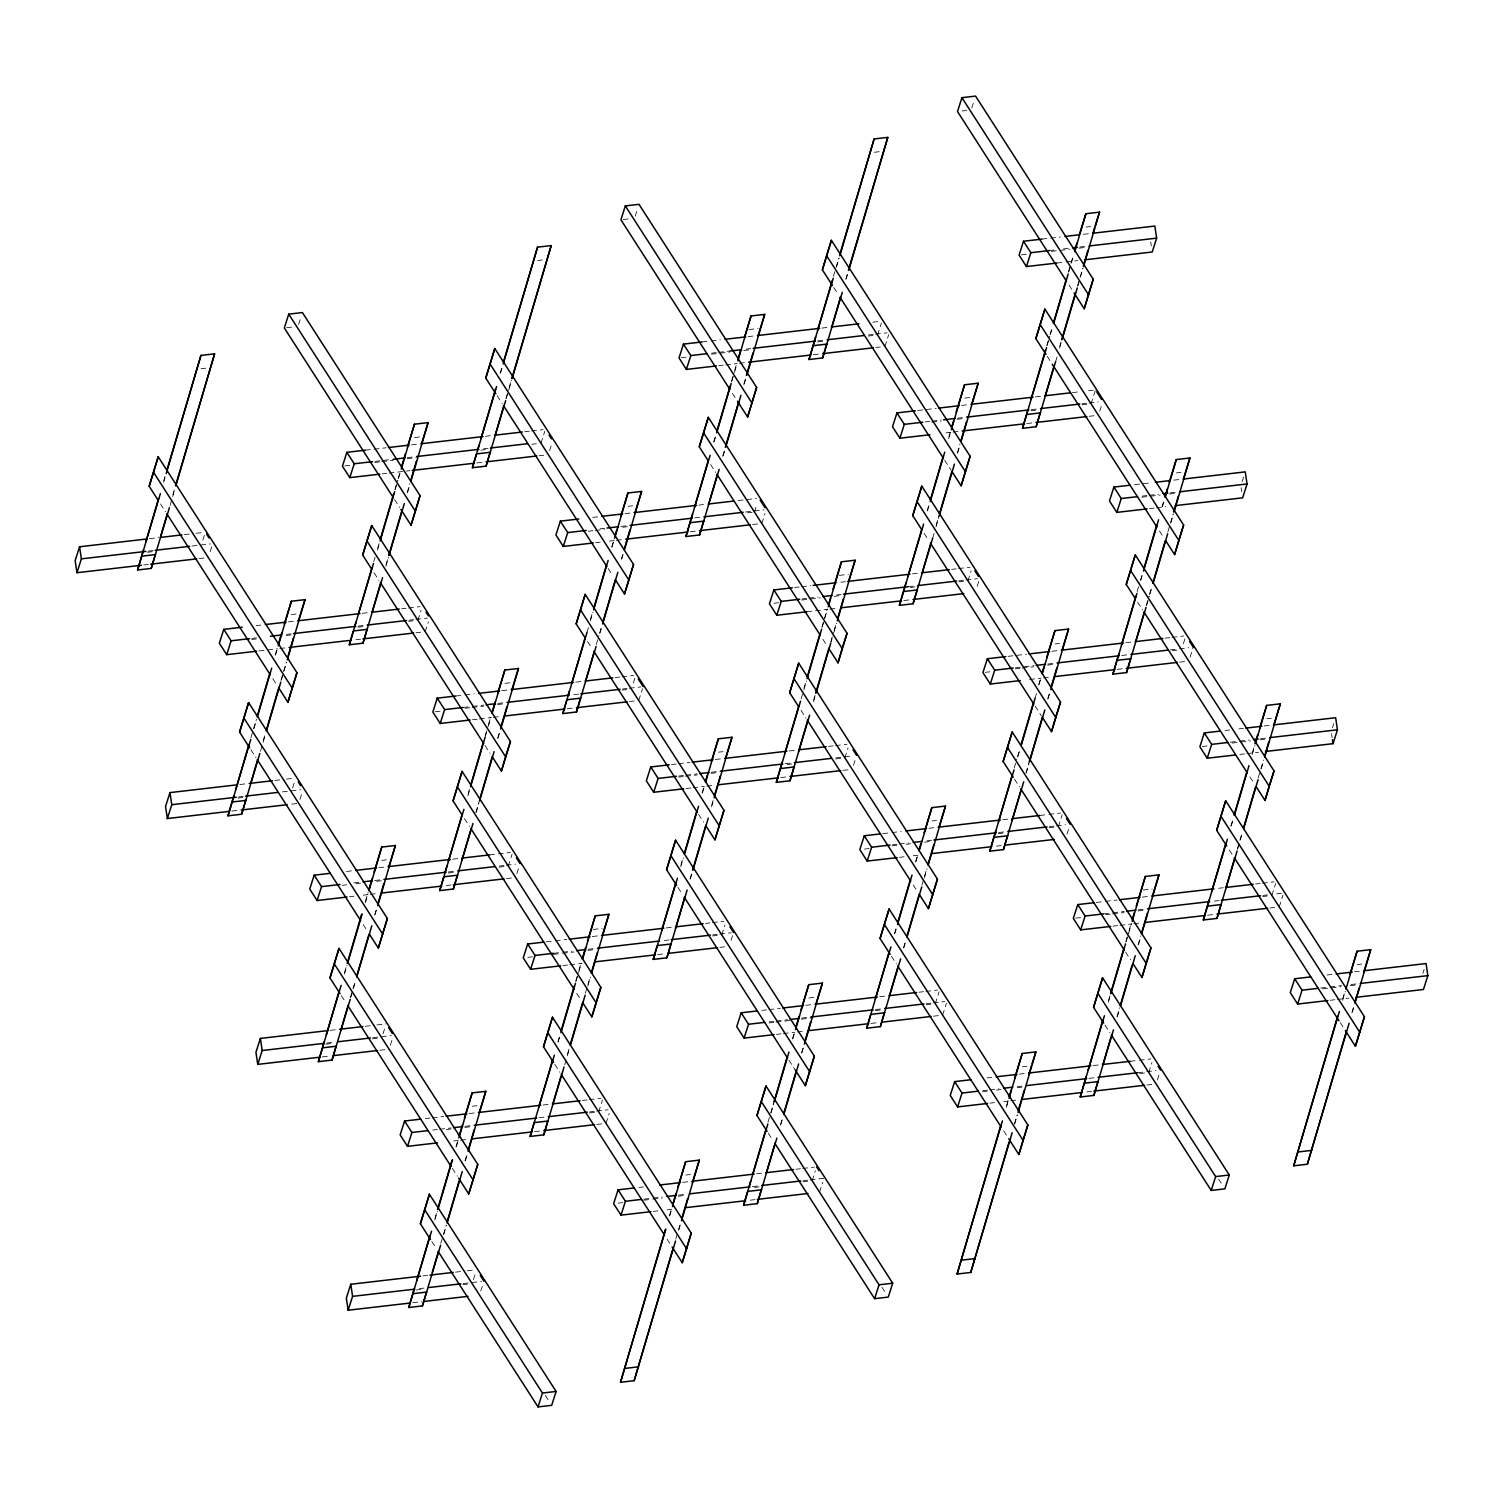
<?xml version="1.0" encoding="UTF-8"?>
<svg xmlns="http://www.w3.org/2000/svg" width="1503" height="1503" viewBox="0 0 1503 1503"><rect width="100%" height="100%" fill="white"/><g stroke="black" fill="none" stroke-linecap="round" stroke-linejoin="round"><path stroke-width="0.75" stroke-dasharray="5 3.75" d="M163.771 480.772L165.086 476.319M163.62 482.519L165.574 475.831M172.845 494.806L174.818 488.118M170.064 505.478L172.037 498.789M172.695 496.554L174.649 489.865M250.907 737.766L252.861 731.059M253.519 728.842L256.149 719.918M275.143 655.233L277.097 648.544M254.026 728.354L256.637 719.43M275.631 654.763L277.604 648.075M263.25 740.641L265.223 733.952M280.929 680.427L282.902 673.739M283.56 671.503L286.171 662.579M260.47 751.312L262.443 744.624M263.081 742.388L265.054 735.7M281.437 679.938L283.391 673.25M284.048 671.014L286.66 662.109M373.74 561.634L375.055 557.143M377.685 548.163L379.019 543.654M394.838 489.734L397.487 480.753M398.145 478.499L400.117 471.773M377.497 550.023L379.47 543.278M395.308 489.358L397.957 480.378M398.614 478.123L400.587 471.378M386.064 564.546L388.056 557.801M407.181 492.646L409.831 483.665M385.876 566.406L388.507 557.425M407.651 492.27L409.624 485.525M500.123 373.364L502.115 366.638M500.593 372.988L502.566 366.244M505.872 398.746L508.502 389.765M509.16 387.511L511.152 380.785M506.323 398.37L508.315 391.625M508.972 389.39L511.602 380.391M344.582 972.441L346.535 965.753M365.53 901.067L368.16 892.143M344.412 974.188L347.043 965.264M365.379 902.815L367.991 893.909M350.368 997.616L352.341 990.928M352.998 988.711L354.952 982.004M374.604 915.102L376.577 908.413M350.875 997.147L352.829 990.458M353.487 988.222L355.459 981.534M375.111 914.632L376.408 910.16M468.091 793.997L469.406 789.488M485.244 735.568L487.893 726.588M488.55 724.333L490.523 717.607M467.903 795.857L469.875 789.113M485.056 737.447L487.686 728.448M488.343 726.212L490.993 717.213M475.812 812.635L479.1 801.4M497.587 738.48L499.56 731.754M476.282 812.24L478.912 803.26M498.057 738.105L500.029 731.36M590.529 619.198L592.501 612.472M611.646 547.317L614.276 538.318M587.034 632.312L589.664 623.313M590.341 621.077L592.971 612.078M612.097 546.923L614.088 540.197M596.259 644.58L598.908 635.6M599.565 633.345L601.538 626.619M621.34 559.21L622.655 554.72M600.035 632.97L601.35 628.479M621.81 558.834L623.125 554.344M434.987 1218.275L436.941 1211.587M455.935 1146.902L458.565 1137.978M434.818 1220.023L437.448 1211.099M456.424 1146.432L458.396 1139.744M440.774 1243.451L442.746 1236.762M443.404 1234.545L446.015 1225.621M465.009 1160.936L466.982 1154.248M443.892 1234.057L446.504 1225.133M465.498 1160.466L467.471 1153.759M713.624 442.183L715.597 435.438M731.435 381.518L734.084 372.519M734.742 370.283L736.714 363.538M714.094 441.788L716.067 435.062M731.905 381.123L733.877 374.397M734.535 372.143L736.526 365.398M722.661 456.33L724.634 449.585M743.778 384.43L745.751 377.685M723.131 455.935L725.104 449.209M744.229 384.054L746.221 377.309M557.838 1042.067L559.811 1035.323M575.649 981.403L578.279 972.422M578.937 970.168L580.928 963.442M558.289 1041.692L559.623 1037.202M576.119 981.027L578.091 974.282M578.749 972.046L581.398 963.047M567.533 1053.96L569.505 1047.234M585.343 993.314L587.316 986.569M587.992 984.315L589.965 977.589M564.696 1064.819L566.669 1058.074M567.345 1055.839L569.318 1049.094M587.786 986.193L590.435 977.194M833.413 276.383L835.405 269.638M836.063 267.384L838.693 258.403M836.513 267.008L839.162 258.028M845.757 279.295L847.072 274.805M846.227 278.919L847.542 274.41M680.934 865.033L682.907 858.307M702.033 793.152L704.024 786.407M680.727 866.912L683.377 857.912M702.502 792.757L704.494 786.031M689.971 879.18L691.944 872.454M711.746 805.044L713.061 800.554M690.422 878.804L692.413 872.059M711.539 806.904L713.53 800.178M804.03 688.017L806.003 681.272M821.84 627.352L827.12 609.373M801.193 698.857L803.166 692.131M803.823 689.877L806.472 680.897M822.31 626.958L824.283 620.232M824.94 617.977L827.571 608.997M813.724 699.91L815.039 695.419M830.877 641.499L833.507 632.5M834.165 630.264L836.156 623.52M813.518 701.769L815.509 695.044M830.671 643.359L833.32 634.379M833.977 632.124L836.626 623.144M669.342 1216.002L671.334 1209.257M669.812 1215.626L671.785 1208.882M675.749 1239.148L677.721 1232.404M678.379 1230.149L680.371 1223.404M678.849 1229.773L680.821 1223.029M927.126 510.982L929.098 504.238M948.881 436.828L950.215 432.338M927.576 510.607L929.568 503.862M948.694 438.707L950.666 431.962M936.162 525.129L938.793 516.13M957.261 453.23L959.91 444.249M932.668 538.224L935.298 529.244M935.956 526.989L939.262 515.754M957.73 452.854L959.703 446.109M768.033 1122.102L770.006 1115.358M770.663 1113.122L773.97 1101.887M792.438 1038.968L794.429 1032.242M771.133 1112.746L773.782 1103.747M792.908 1038.592L794.88 1031.847M780.358 1125.014L782.349 1118.288M801.475 1053.115L804.124 1044.134M780.827 1124.639L782.819 1117.894M801.944 1052.739L803.917 1045.994M1046.727 345.784L1049.357 336.879M1050.015 334.643L1051.968 327.955M1068.351 272.193L1070.305 265.505M1070.963 263.269L1072.935 256.581M1047.234 345.314L1049.845 336.39M1050.503 334.154L1051.818 329.702M1068.84 271.705L1070.812 265.016M1071.47 262.8L1073.424 256.092M1059.728 346.442L1061.043 341.989M1077.426 286.228L1079.379 279.539M1080.037 277.303L1082.667 268.379M1055.651 361.584L1056.947 357.113M1059.577 348.189L1061.531 341.5M1077.914 285.739L1079.887 279.051M1080.525 276.815L1083.156 267.91M894.417 933.851L896.408 927.107M915.534 861.952L917.506 855.207M894.886 933.457L896.201 928.967M916.003 861.557L917.976 854.831M903.453 947.998L905.445 941.254M921.94 885.079L923.913 878.334M924.57 876.099L926.562 869.354M903.923 947.604L905.238 943.114M924.383 877.959L927.013 868.978M1014.224 768.052L1016.855 759.053M1017.512 756.817L1019.504 750.072M1038.629 684.917L1040.602 678.172M1017.982 756.441L1019.955 749.696M1035.135 698.012L1036.45 693.522M1039.099 684.541L1041.072 677.797M1025.891 773.2L1029.198 761.965M1047.666 699.064L1049.639 692.319M1026.361 772.824L1028.991 763.843M1048.136 698.688L1050.109 691.944M1137.132 591.618L1139.762 582.713M1140.401 580.477L1142.374 573.789M1162.026 506.868L1163.341 502.415M1140.909 579.989L1142.205 575.536M1162.514 506.398L1163.829 501.927M1146.207 605.653L1148.818 596.729M1149.476 594.512L1151.448 587.823M1167.812 532.062L1169.785 525.374M1170.442 523.138L1173.054 514.214M1146.695 605.183L1149.325 596.259M1149.983 594.023L1151.937 587.335M1170.931 522.649L1173.561 513.744M1006.597 1105.532L1007.912 1101.041M1006.409 1107.392L1008.381 1100.666M1014.318 1124.169L1016.949 1115.188M1014.788 1123.793L1017.418 1114.813M1108.575 1000.397L1109.89 995.907M1125.728 941.986L1128.377 933.006M1129.035 930.752L1131.007 924.007M1108.387 1002.276L1110.36 995.531M1126.198 941.611L1131.477 923.631M1116.954 1016.798L1119.603 1007.799M1138.072 944.899L1140.702 935.918M1117.424 1016.423L1119.397 1009.678M1138.541 944.523L1140.514 937.778M1230.807 826.312L1232.779 819.623M1252.431 752.702L1254.385 746.014M1231.295 825.823L1233.268 819.135M1252.262 754.468L1254.873 745.544M1237.27 849.27L1239.224 842.563M1239.881 840.346L1241.854 833.658M1258.218 777.896L1260.19 771.208M1260.848 768.972L1263.459 760.048M1237.758 848.782L1239.712 842.093M1240.37 839.858L1242.342 833.169M1261.336 768.484L1263.29 761.796M1342.818 998.537L1344.79 991.848M1342.667 1000.303L1345.279 991.379M1351.892 1012.571L1353.207 1008.118M1352.381 1012.101L1353.696 1007.63M202.83 540.122L204.727 534.185M210.195 551.563L212.092 545.627M298.609 324.441L300.506 318.504M292.615 787.948L295.133 780.019M299.961 799.389L302.498 791.461M417.89 620.251L421.047 610.35M425.236 631.692L428.411 621.791M540.986 443.216L544.781 431.342M549.61 450.693L552.127 442.784M635.205 216.207L637.723 208.297M383.002 1033.782L384.9 1027.827M390.367 1045.224L392.884 1037.295M508.296 866.085L512.091 854.192M516.9 873.562L518.798 867.626M633.289 683.114L635.187 677.158M638.737 700.492L642.533 688.618M473.407 1279.617L475.305 1273.661M480.772 1291.058L482.651 1285.121M754.487 512.016L757.005 504.106M761.833 523.457L764.989 513.556M598.701 1111.919L602.478 1100.027M606.047 1123.361L609.203 1113.46M877.583 334.981L881.359 323.107M884.929 346.442L888.724 334.549M971.783 107.991L974.32 100.062M721.778 934.885L724.953 924.984M731.04 940.39L732.938 934.453M844.874 757.85L848.049 747.949M853.497 765.346L856.034 757.418M967.97 580.816L971.145 570.915M977.232 586.32L979.129 580.383M812.184 1180.719L815.34 1170.818M819.548 1192.161L822.705 1182.26M1091.065 403.8L1095.499 389.935M1099.689 411.277L1102.225 403.349M935.279 1003.685L939.074 991.811M942.644 1015.126L946.42 1003.252M1058.375 826.65L1062.17 814.776M1066.998 834.146L1068.896 828.209M1183.368 643.679L1185.266 637.742M1242.079 481.787L1243.977 475.85M1190.094 657.112L1193.25 647.211M1148.78 1072.484L1151.937 1062.583M1157.404 1079.981L1159.283 1074.044M1271.876 895.45L1275.671 883.576M1332.485 727.621L1333.743 723.657M1279.222 906.91L1283.017 895.018M1422.89 973.456L1424.149 969.491M962.052 111.015L966.617 110.489M874.258 152.273L881.077 151.484M623.181 219.513L630.02 218.724M537.661 260.507L542.226 259.981M1085.993 227.066L1090.558 226.54M1041.936 239.109L1060.366 236.986M1083.419 234.318L1090.314 233.51M286.603 327.729L293.423 326.94M1049.489 250.55L1054.148 250.005M1063.466 248.916L1068.126 248.39M1079.774 247.037L1086.763 246.229M1021.382 254.852L1028.296 254.045M1051.33 251.377L1069.76 249.254M1078.985 248.183L1085.899 247.375M1056.722 263.063L1063.711 262.236M1066.04 261.973L1077.689 260.62M201.083 368.723L205.629 368.197M748.889 329.57L757.982 328.518M701.92 341.97L708.852 341.162M711.163 340.899L720.388 339.828M748.099 336.616L755.032 335.827M821.972 328.067L828.904 327.278M872.773 322.187L879.687 321.398M711.595 353.149L716.198 352.604M718.509 352.341L730.063 351.007M746.221 349.147L750.842 348.602M817.782 340.862L824.715 340.054M868.584 334.981L873.187 334.436M875.497 334.173L887.052 332.839M681.347 357.695L685.969 357.169M711.351 354.22L729.819 352.078M743.684 350.481L750.598 349.692M817.557 341.933L824.471 341.125M868.339 336.052L872.961 335.526M718.716 365.68L723.319 365.135M725.63 364.872L737.184 363.538M739.495 363.275L748.719 362.204M813.367 354.708L820.281 353.919M875.704 347.494L880.307 346.968M414.565 437.542L421.404 436.753M365.342 450.186L386.121 447.781M411.503 444.85L418.435 444.043M485.394 436.302L492.308 435.494M524.622 431.756L529.244 431.229M531.555 430.948L543.109 429.614M374.998 461.365L393.467 459.242M407.313 457.626L414.246 456.837M483.496 448.815L488.118 448.289M344.751 465.93L351.683 465.122M374.773 462.454L379.376 461.909M381.687 461.646L393.241 460.313M407.088 458.716L416.312 457.645M480.96 450.167L485.582 449.622M531.743 444.287L536.364 443.742M964.663 398.107L971.483 397.318M917.732 410.507L936.2 408.365M961.601 405.434L968.514 404.626M1035.473 396.886L1042.406 396.078M1072.409 392.602L1079.342 391.795M1088.567 390.724L1093.188 390.198M382.119 473.896L386.741 473.37M389.052 473.088L409.831 470.683M476.77 462.943L483.703 462.135M539.107 455.728L543.729 455.202M925.078 421.948L929.699 421.422M932.01 421.141L941.254 420.088M957.411 418.21L964.325 417.402M1031.283 409.661L1038.216 408.854M1082.066 403.781L1086.688 403.255M1088.999 402.973L1098.223 401.902M931.785 422.23L941.01 421.159M957.167 419.281L964.099 418.492M1031.039 410.732L1035.661 410.206M1081.841 404.852L1088.754 404.063M946.063 432.864L950.666 432.338M952.977 432.075L959.91 431.267M1026.85 423.527L1036.093 422.456M1089.187 416.312L1096.119 415.504M149.455 538.675L158.773 537.604M184.399 534.636L193.718 533.546M196.048 533.283L203.037 532.475M148.196 551.113L155.11 550.323M191.989 546.059L210.42 543.917M147.369 552.259L154.358 551.451M628.066 506.342L632.613 505.816M143.781 564.978L148.384 564.452M199.072 558.571L208.297 557.519M592.689 517.389L599.603 516.6M625.004 513.65L634.247 512.579M698.876 505.102L703.498 504.576M738.123 500.555L756.591 498.432M600.035 528.849L604.657 528.304M620.814 526.445L627.747 525.637M694.687 517.877L701.619 517.088M745.488 512.016L763.956 509.874M588.255 531.254L592.877 530.728M595.188 530.446L604.413 529.375M622.881 527.252L627.502 526.708M747.555 512.824L752.176 512.279M1176.398 472.9L1180.945 472.374M595.62 542.696L600.223 542.17M609.466 541.099L614.088 540.573M616.399 540.291L623.313 539.502M690.272 531.743L697.185 530.954M752.608 524.528L759.522 523.739M1134.633 484.68L1150.772 482.82M1173.805 480.152L1180.719 479.344M1142.224 496.103L1146.883 495.558M1149.213 495.295L1158.531 494.224M1170.179 492.871L1177.168 492.063M1141.735 497.211L1160.166 495.088M1169.39 494.017L1176.304 493.209M1149.438 508.615L1154.097 508.07M1156.427 507.807L1165.746 506.736M291.469 614.558L296.035 614.032M256.092 625.624L260.714 625.079M288.407 621.885L295.339 621.077M362.298 613.337L369.212 612.529M401.545 608.79L406.148 608.245M408.459 607.982L420.013 606.648M251.903 638.399L256.525 637.873M286.528 634.398L291.15 633.853M358.109 626.112L367.333 625.041M408.891 620.232L413.513 619.706M415.824 619.424L427.359 618.09M251.677 639.489L256.28 638.944M286.303 635.468L290.924 634.942M357.864 627.183L364.797 626.394M408.666 621.321L413.269 620.777M839.294 575.405L848.387 574.353M794.636 587.541L799.258 586.997M801.569 586.734L810.793 585.663M840.816 582.187L845.419 581.661M912.377 573.902L919.31 573.113M951.624 569.374L956.246 568.829M958.557 568.566L970.093 567.232M259.023 650.931L277.491 648.789M279.802 648.526L286.735 647.718M355.986 639.714L360.607 639.17M416.012 632.763L420.633 632.218M801.982 598.983L806.604 598.438M808.915 598.175L818.158 597.104M836.626 594.981L841.229 594.436M908.188 586.696L915.12 585.888M958.97 580.816L963.592 580.271M965.903 580.008L977.438 578.674M774.045 603.267L778.667 602.722M801.757 600.054L820.225 597.912M834.071 596.315L841.004 595.507M910.254 587.504L914.876 586.959M958.745 581.886L963.367 581.36M806.81 611.777L827.571 609.373M829.881 609.11L836.814 608.302M903.773 600.542L910.686 599.753M504.97 683.377L511.809 682.587M455.728 696.021L462.661 695.231M464.972 694.95L474.215 693.898M501.908 690.685L508.841 689.877M575.781 682.137L582.713 681.329M615.028 677.59L619.649 677.064M621.96 676.782L633.496 675.448M463.093 707.481L470.026 706.673M472.318 706.41L483.872 705.076M497.718 703.46L504.651 702.671M573.902 694.649L578.523 694.123M622.392 689.032L626.995 688.506M629.306 688.242L640.86 686.909M435.156 711.764L442.089 710.957M465.16 708.289L469.781 707.744M472.092 707.481L483.628 706.147M497.493 704.55L504.407 703.742M622.148 690.121L626.77 689.576M1055.068 643.942L1059.615 643.416M1008.137 656.341L1026.605 654.2M1051.987 651.269L1058.92 650.461M1125.879 642.72L1132.792 641.913M1165.126 638.174L1169.729 637.629M1172.039 637.366L1183.594 636.032M472.524 719.73L477.146 719.204M479.438 718.922L490.993 717.589M493.303 717.326L500.217 716.518M567.176 708.777L574.108 707.969M629.513 701.563L634.116 701.037M1015.483 667.783L1033.951 665.641M1047.798 664.044L1054.73 663.236M1121.689 655.496L1128.603 654.688M1170.161 649.878L1177.093 649.089M1179.404 648.808L1188.629 647.737M985.235 672.329L989.857 671.803M1015.258 668.854L1019.861 668.328M1022.172 668.065L1033.726 666.731M1047.572 665.115L1054.505 664.326M1172.246 650.686L1176.849 650.16M1029.536 679.506L1041.072 678.172M1043.383 677.909L1050.315 677.101M1117.255 669.361L1126.498 668.29M1179.592 662.147L1186.525 661.339M239.86 784.51L246.849 783.702M274.805 780.47L284.123 779.381M286.453 779.118L293.442 778.31M238.601 796.947L243.204 796.421M282.376 791.893L300.825 789.751M237.775 798.093L244.745 797.285M718.472 752.176L723.018 751.65M231.875 811.075L238.789 810.286M291.789 804.143L298.702 803.354M671.54 764.557L676.162 764.031M678.473 763.768L690.009 762.434M715.409 759.485L722.323 758.677M789.282 750.936L796.214 750.129M828.529 746.39L833.15 745.864M835.461 745.601L846.997 744.267M678.886 776.018L683.508 775.473M685.819 775.21L697.373 773.876M711.22 772.26L720.444 771.208M785.092 763.712L792.025 762.923M835.875 757.85L852.051 755.971M678.661 777.089L683.283 776.563M685.593 776.281L697.129 774.947M710.975 773.35L717.908 772.542M787.159 764.539L791.78 763.994M835.649 758.921L842.582 758.113M1266.804 718.735L1271.35 718.209M686.007 788.53L690.629 788.004M692.939 787.741L704.475 786.388M706.786 786.125L713.718 785.336M780.677 777.577L787.591 776.788M842.995 770.363L849.928 769.574M1225.039 730.514L1229.642 729.988M1238.867 728.917L1243.469 728.391M1264.211 725.987L1271.125 725.179M1230.299 742.2L1237.288 741.392M1239.618 741.129L1248.937 740.058M1260.585 738.706L1267.555 737.898M1202.175 746.521L1209.088 745.713M1232.141 743.046L1250.571 740.904M1259.796 739.852L1266.691 739.044M1239.843 754.45L1244.503 753.905M1246.832 753.642L1258.481 752.289M381.875 860.392L386.44 859.866M346.498 871.458L353.412 870.65M378.812 867.719L385.745 866.912M452.685 859.171L459.617 858.363M489.621 854.888L510.4 852.483M353.844 882.9L360.776 882.092M374.623 880.495L381.555 879.687M448.495 871.947L455.428 871.139M499.297 866.066L503.918 865.54M506.21 865.258L515.454 864.206M342.064 885.323L346.686 884.779M355.929 883.708L360.532 883.182M376.708 881.303L381.311 880.777M448.27 873.018L455.202 872.228M499.052 867.137L505.985 866.348M931.973 820.976L936.519 820.45M882.731 833.639L889.663 832.831M891.955 832.568L901.199 831.497M928.892 828.285L935.824 827.495M1002.783 819.736L1009.697 818.947M1039.719 815.471L1046.633 814.664M1048.944 814.401L1060.498 813.067M349.429 896.765L354.05 896.22M363.275 895.149L367.897 894.623M370.208 894.36L377.121 893.552M446.391 885.53L451.013 885.004M506.417 878.597L513.331 877.79M892.387 844.818L897.009 844.273M899.32 844.01L908.545 842.939M927.013 840.797L931.635 840.271M998.593 832.53L1005.507 831.723M1049.376 826.65L1053.998 826.105M1056.308 825.842L1065.533 824.771M864.45 849.101L869.072 848.556M892.162 845.888L896.765 845.362M906.008 844.291L910.63 843.747M924.477 842.15L931.409 841.342M998.349 833.601L1002.971 833.075M1049.15 827.721L1053.753 827.195M899.508 857.33L904.13 856.804M913.354 855.733L917.976 855.207M996.47 846.114L1001.092 845.588M593.103 929.474L602.196 928.422M546.134 941.855L553.066 941.066M555.377 940.784L566.913 939.45M592.314 936.519L599.227 935.711M666.186 927.971L673.119 927.163M705.433 923.424L710.055 922.898M712.366 922.617L723.901 921.283M553.499 953.315L560.412 952.507M562.723 952.244L571.967 951.174M588.124 949.295L595.056 948.506M664.307 940.483L668.929 939.957M712.779 934.866L717.401 934.34M719.712 934.077L731.247 932.743M527.854 957.317L532.475 956.791M553.254 954.386L560.187 953.578M562.498 953.315L574.033 951.981M587.88 950.384L594.812 949.577M712.554 935.956L717.175 935.411M1143.182 890.039L1152.294 888.987M1096.232 902.439L1103.146 901.631M1105.457 901.368L1116.992 900.034M1142.393 897.103L1149.325 896.295M1218.576 888.273L1223.198 887.747M1255.512 884.008L1260.134 883.463M1262.445 883.2L1273.98 881.866M562.93 965.565L567.533 965.039M569.844 964.757L581.398 963.423M657.581 954.612L664.495 953.804M719.899 947.397L724.521 946.871M1103.578 913.88L1110.51 913.091M1112.821 912.809L1124.357 911.476M1138.203 909.879L1145.136 909.071M1214.386 901.067L1219.008 900.522M1262.877 895.45L1267.499 894.924M1276.723 893.853L1281.345 893.308M1075.641 918.164L1082.573 917.375M1105.644 914.688L1110.266 914.162M1112.577 913.899L1124.112 912.565M1137.978 910.95L1144.891 910.16M1262.633 896.521L1267.254 895.995M1113.009 926.149L1117.631 925.604M1119.923 925.341L1131.477 924.007M1133.788 923.744L1140.702 922.936M1207.66 915.195L1214.593 914.388M1269.997 907.981L1274.619 907.436M330.265 1030.344L337.254 1029.536M365.21 1026.305L374.529 1025.215M376.858 1024.952L386.177 1023.881M326.696 1043.044L333.61 1042.255M372.782 1037.728L391.212 1035.586M325.832 1044.209L332.821 1043.401M372.425 1038.817L377.084 1038.272M808.877 998.011L815.697 997.222M322.281 1056.91L329.195 1056.121M379.883 1050.24L389.108 1049.188M761.946 1010.392L766.568 1009.866M768.86 1009.603L780.414 1008.269M805.815 1005.319L812.728 1004.511M879.687 996.771L886.601 995.963M918.934 992.224L923.537 991.698M925.848 991.435L937.402 990.082M769.292 1021.852L773.913 1021.307M776.224 1021.044L787.76 1019.71M801.625 1018.095L810.85 1017.043M875.497 1009.546L882.411 1008.757M926.28 1003.685L930.902 1003.14M933.213 1002.877L944.748 1001.543M769.066 1022.923L773.688 1022.397M775.98 1022.115L789.845 1020.518M801.381 1019.184L810.624 1018.113M875.253 1010.636L882.186 1009.828M926.055 1004.755L932.968 1003.948M1357.209 964.569L1361.756 964.043M776.412 1034.365L781.034 1033.839M783.345 1033.576L794.88 1032.223M797.191 1031.96L804.124 1031.171M871.064 1023.411L877.996 1022.604M933.401 1016.197L940.333 1015.408M1326.961 975.015L1333.875 974.226M1354.616 971.821L1359.219 971.295M1320.686 988.035L1327.675 987.227M1330.005 986.964L1341.653 985.611M1350.972 984.54L1357.96 983.732M1322.546 988.88L1340.977 986.738M1350.182 985.686L1357.096 984.878M1330.249 1000.284L1334.908 999.739M1337.238 999.476L1348.886 998.124M472.28 1106.227L476.827 1105.701M425.349 1118.627L429.971 1118.082M432.282 1117.819L443.817 1116.485M469.218 1113.554L476.15 1112.746M543.09 1105.006L550.023 1104.198M582.337 1100.459L586.959 1099.914M589.27 1099.651L600.805 1098.317M432.714 1130.068L437.317 1129.542M439.627 1129.26L451.182 1127.926M465.028 1126.329L471.961 1125.522M538.901 1117.781L545.833 1116.973M589.683 1111.901L594.305 1111.375M596.616 1111.093L608.17 1109.759M446.316 1129.542L450.938 1129.016M464.784 1127.4L471.717 1126.611M589.458 1112.971L596.39 1112.182M1022.359 1066.811L1026.925 1066.285M986.983 1077.858L991.604 1077.332M1019.297 1074.119L1026.23 1073.33M1093.169 1065.571L1100.102 1064.782M1130.124 1061.306L1137.038 1060.498M1139.349 1060.235L1150.885 1058.901M453.681 1140.984L458.302 1140.458M460.594 1140.195L467.527 1139.387M534.486 1131.646L541.399 1130.838M596.804 1124.432L603.736 1123.624M982.793 1090.652L987.415 1090.107M989.725 1089.844L998.95 1088.773M1017.418 1086.631L1022.04 1086.105M1088.98 1078.365L1098.223 1077.294M1137.47 1072.747L1144.403 1071.94M1146.695 1071.677L1155.939 1070.606M982.549 1091.723L987.17 1091.197M996.414 1090.126L1001.017 1089.581M1017.193 1087.721L1021.796 1087.176M1139.537 1073.555L1146.47 1072.747M989.913 1103.164L994.535 1102.638M1003.76 1101.567L1008.381 1101.041M1010.692 1100.76L1017.606 1099.971M1086.876 1091.948L1091.497 1091.422M1146.902 1084.997L1153.816 1084.208M685.781 1175.045L690.328 1174.519M638.85 1187.426L643.472 1186.9M682.719 1182.354L689.633 1181.546M756.591 1173.805L763.505 1172.998M795.838 1169.259L800.46 1168.733M802.752 1168.451L814.307 1167.117M643.885 1199.15L650.818 1198.342M653.129 1198.079L662.353 1197.008M678.529 1195.129L685.443 1194.34M752.402 1186.581L759.316 1185.773M803.184 1180.7L807.806 1180.174M810.117 1179.911L823.963 1178.296M618.259 1203.151L622.881 1202.625M643.66 1200.221L650.592 1199.413M652.884 1199.15L662.128 1198.079M678.285 1196.219L685.218 1195.411M754.468 1187.389L759.09 1186.863M802.959 1181.79L807.562 1181.245M653.317 1211.399L657.938 1210.873M667.182 1209.802L671.785 1209.257M750.279 1200.183L754.901 1199.638M422.982 1275.915L427.641 1275.371M455.597 1272.139L464.915 1271.05M467.245 1270.786L474.234 1269.979M419.412 1288.616L424.015 1288.09M463.187 1283.562L481.618 1281.42M416.237 1290.044L420.896 1289.499M462.83 1284.652L467.489 1284.107M412.686 1302.744L421.892 1301.673M1069.009 285.082L1072.804 291M1047.215 356.305L1050.992 362.185M1159.471 531.029L1163.247 536.909M1137.602 602.139L1142.656 609.993M1249.876 776.863L1253.652 782.744M1229.266 849.928L1233.061 855.827M1340.281 1022.698L1344.058 1028.578M833.714 287.486L837.49 293.386M944.711 460.256L951.023 470.082M924.12 533.321L927.896 539.22M1035.116 706.091L1041.429 715.916M1014.506 779.155L1019.56 787.008M1125.522 951.925L1130.557 959.778M732.412 393.316L736.207 399.234M1218.538 1179.01L1222.334 1184.909M1104.949 1025.046L1110.003 1032.918M710.618 464.521L715.672 472.374M822.874 639.263L826.669 645.144M801.024 710.355L806.059 718.209M913.279 885.079L917.074 890.978M891.429 956.19L896.464 964.043M1003.685 1130.914L1007.461 1136.813M497.117 395.721L502.171 403.574M608.133 568.491L611.909 574.371M587.523 641.556L591.318 647.436M698.519 814.325L703.573 822.179M677.928 887.39L681.704 893.27M788.925 1060.16L795.237 1069.967M394.556 499.56L399.629 507.45M881.942 1287.226L885.737 1293.144M768.352 1133.281L772.147 1139.18M374.022 572.756L379.075 580.609M485.037 745.526L490.072 753.379M464.427 818.59L469.481 826.443M576.682 993.314L580.477 999.213M554.832 1064.425L559.867 1072.278M667.088 1239.148L670.883 1245.029M160.539 503.956L165.574 511.809M272.794 678.68L276.571 684.56M250.926 749.79L255.98 757.644M363.2 924.514L366.976 930.395M341.331 995.606L345.126 1001.505M452.328 1168.376L457.382 1176.229M545.364 1395.46L549.159 1401.378M431.774 1241.497L435.569 1247.415M1331.526 733.596L1332.128 737.616M1241.121 487.761L1241.722 491.782M1150.716 241.927L1151.317 245.947"/><path stroke-width="1.5" d="M158.003 500.029L149.173 486.277L158.21 456.743L296.955 672.705L287.937 702.239L279.107 688.487M149.173 486.277L158.21 456.743M169.407 507.713L151.239 568.397L137.581 569.994L143.48 549.91M146.092 540.986L158.548 498.62M167.058 469.631L200.951 355.403L214.61 353.825L175.964 485.413M137.581 569.994L160.351 493.679M166.232 473.595L200.951 355.403M151.239 568.397L155.166 555.02M160.408 537.172L166.946 514.871M175.475 485.882L214.61 353.825M249.667 747.818L239.578 732.111L248.615 702.577L387.361 918.54L378.324 948.074L369.494 934.321M239.578 732.111L248.615 702.577M259.812 753.548L241.645 814.231L227.986 815.828L233.867 795.745M235.839 789.056L248.934 744.455M257.445 715.466L269.901 673.081M278.412 644.092L281.681 632.932M284.311 624.008L291.357 601.238L304.996 599.659L287.317 659.873M227.986 815.828L250.738 739.514M257.295 717.213L271.705 668.14M278.243 645.839L291.357 601.238M241.645 814.231L245.571 800.855M250.813 783.007L257.351 760.706M266.519 729.481L278.976 687.115M288.144 655.89L293.386 638.042M298.609 620.213L304.996 599.659M266.369 731.247L280.779 682.174M287.937 702.239L296.955 672.705M371.504 568.829L362.674 555.077L371.711 525.543L510.456 741.505L501.42 771.039L492.589 757.305M362.674 555.077L371.711 525.543M382.57 577.64L362.974 643.19L349.316 644.768L353.28 631.279M354.595 626.789L355.91 622.298M358.559 613.318L371.748 568.378M380.334 539.164L393.523 494.224M401.451 467.264L405.397 453.793M407.388 447.049L414.452 424.203L428.092 422.625L410.939 481.035M349.316 644.768L373.533 563.493M380.127 541.042L394.65 491.613M401.245 469.143L414.452 424.203M362.974 643.19L366.939 629.701M372.218 611.721L380.785 582.525M388.713 555.565L401.902 510.625M411.146 479.175L416.425 461.196M421.704 443.216L428.092 422.625M389.164 555.189L404.345 503.505M400.888 509.423L411.033 525.205L420.051 495.671L302.404 312.549L288.745 314.146L284.33 327.992L393.298 497.606M411.033 525.205L420.051 495.671M495.858 393.767L485.77 378.061L494.806 348.527L633.552 564.47L624.515 594.004L615.685 580.271M485.77 378.061L494.806 348.527M505.666 400.625L486.07 466.155L472.412 467.734L476.376 454.263M477.691 449.754L479.006 445.264M480.998 438.519L495.502 389.108M503.43 362.129L537.548 247.168L551.188 245.59L512.26 378.155M472.412 467.734L496.629 386.478M503.223 364.008L537.548 247.168M340.073 993.652L329.984 977.946L339.002 948.412L477.766 1164.374L468.729 1193.908L458.64 1178.202M329.984 977.946L339.002 948.412M486.07 466.155L490.034 452.666M495.314 434.705L503.881 405.491M511.809 378.531L551.188 245.59M350.218 999.382L332.031 1060.066L318.373 1061.663L324.272 1041.579M326.245 1034.891L339.34 990.289M347.193 963.517L361.603 914.463M368.817 889.926L372.086 878.767M374.059 872.078L381.743 847.072L395.402 845.494L377.723 905.708M318.373 1061.663L341.143 985.348M347.7 963.047L362.11 913.974M369.306 889.438L381.743 847.072M332.031 1060.066L335.958 1046.689M340.561 1031.077L347.757 1006.54M356.925 975.315L368.723 935.185M377.892 903.961L383.772 883.877M389.014 866.029L395.402 845.494M356.756 977.082L371.823 925.773M378.324 948.074L387.361 918.54M461.909 814.664L453.079 800.911L462.097 771.377L600.862 987.339L591.825 1016.873L582.995 1003.14M453.079 800.911L462.097 771.377M472.975 823.475L453.38 889.024L439.721 890.603L443.686 877.113M445.001 872.623L446.973 865.878M448.307 861.388L462.154 814.213M470.74 784.998L483.271 742.313M491.838 713.098L495.145 701.863M497.775 692.883L504.839 670.037L518.497 668.459L500.687 729.124M439.721 890.603L463.939 809.328M470.533 786.877L485.056 737.447M492.308 712.723L504.839 670.037M453.38 889.024L457.344 875.535M461.947 859.81L471.19 828.36M480.434 796.909L492.308 756.46M501.532 725.01L506.812 707.03M512.091 689.05L518.497 668.459M479.57 801.024L494.092 751.594M501.42 771.039L505.365 757.606M585.005 637.629L576.175 623.895L585.193 594.361L723.958 810.305L714.921 839.839L706.091 826.105M576.175 623.895L585.193 594.361M596.071 646.459L576.476 711.99L562.817 713.568L566.781 700.097M568.096 695.588L569.412 691.098M572.061 682.118L585.249 637.178M593.817 607.964L606.367 565.278M614.934 536.083L616.925 529.338M620.871 515.848L627.935 493.003L641.593 491.425L624.44 549.835M562.817 713.568L587.034 632.312M593.629 609.842L608.151 560.412M614.746 537.942L627.935 493.003M430.497 1239.524L420.389 1223.78L429.407 1194.246L556.11 1391.459L551.695 1405.324L538.036 1406.902L438.087 1251.341M420.389 1223.78L429.407 1194.246M576.476 711.99L580.44 698.5M585.7 680.54L594.286 651.325M602.872 622.11L615.403 579.425M624.628 547.975L629.907 529.995M635.187 512.035L641.593 491.425M602.665 623.989L617.846 572.305M440.623 1245.217L422.437 1305.9L408.778 1307.478L414.02 1289.649M416.65 1280.725L429.745 1236.124M437.598 1209.351L452.008 1160.297M459.204 1135.761L462.492 1124.601M464.446 1117.913L472.149 1092.906L485.807 1091.328L468.128 1151.542M408.778 1307.478L431.549 1231.182M438.087 1208.882L452.497 1159.809M459.054 1137.508L472.149 1092.906M624.515 594.004L633.552 564.47M422.437 1305.9L426.364 1292.524M432.263 1272.459L438.162 1252.375M447.33 1221.15L459.11 1181.02M468.278 1149.795L474.178 1129.711M479.419 1111.863L485.807 1091.328M447.161 1222.916L462.229 1171.607M468.729 1193.908L477.766 1164.374M708.101 460.594L699.271 446.861L708.289 417.327L847.034 633.289L838.016 662.804L829.186 649.071M699.271 446.861L708.289 417.327M719.167 469.424L699.571 534.955L685.913 536.533L692.507 514.064M694.48 507.338L708.345 460.143M716.912 430.948L730.12 386.008M738.029 359.048L740.678 350.067M744.624 336.578L751.03 315.968L764.689 314.39L746.878 375.055M685.913 536.533L710.13 455.277M716.724 432.808L731.247 383.378M737.841 360.908L751.03 315.968M553.574 1062.452L543.485 1046.746L552.503 1017.212L691.248 1233.174L682.23 1262.708L672.142 1247.002M543.485 1046.746L552.503 1017.212M699.571 534.955L703.517 521.485M708.796 503.505L717.382 474.29M725.291 447.33L738.499 402.391M746.409 375.431L753.003 352.98M758.282 335L764.689 314.39M725.761 446.955L740.941 395.27M564.038 1067.074L543.785 1134.859L530.127 1136.437L534.072 1122.948M538.694 1107.223L552.559 1060.047M561.126 1030.833L574.334 985.893M582.243 958.933L585.55 947.698M587.523 940.972L595.244 915.872L608.903 914.294L591.75 972.704M530.127 1136.437L554.344 1055.162M560.938 1032.711L575.461 983.281M582.713 958.557L595.244 915.872M737.485 401.207L747.611 416.989L756.648 387.455L639 204.333L625.342 205.911L620.908 219.776L729.876 389.371M747.611 416.989L756.648 387.455M543.785 1134.859L547.731 1121.37M553.01 1103.39L560.938 1076.43M570.163 1044.98L582.713 1002.294M591.28 973.08L597.217 952.864M602.496 934.885L608.903 914.294M570.633 1044.604L585.155 995.174M591.825 1016.873L600.862 987.339M832.455 285.532L822.366 269.826L831.384 240.292L970.13 456.254L961.112 485.788L952.282 472.036M822.366 269.826L831.384 240.292M842.262 292.39L822.667 357.921L809.009 359.518L815.603 337.048M817.576 330.303L832.098 280.873M840.008 253.913L874.126 138.952L887.785 137.374L848.857 269.92M809.009 359.518L833.226 278.243M839.82 255.773L874.126 138.952M676.669 885.417L666.581 869.711L675.599 840.196L814.344 1056.139L805.326 1085.673L795.237 1069.967M666.581 869.711L675.599 840.196M822.667 357.921L826.612 344.45M831.892 326.47L840.478 297.275M848.387 270.296L887.785 137.374M687.134 890.039L666.881 957.824L653.223 959.402L657.168 945.932M661.79 930.188L675.655 883.012M684.222 853.798L696.753 811.113M705.339 781.917L707.312 775.172M711.276 761.683L718.34 738.837L731.999 737.259L714.188 797.924M653.223 959.402L677.44 878.147M684.692 853.422L698.538 806.247M705.809 781.522L718.34 738.837M666.881 957.824L670.826 944.335M675.448 928.61L684.692 897.159M692.601 870.199L705.809 825.26M714.376 796.064L720.313 775.83M725.592 757.869L731.999 737.259M693.071 869.824L708.251 818.139M714.921 839.839L723.958 810.305M798.506 706.429L789.676 692.695L798.694 663.161L937.44 879.105L928.422 908.639L919.592 894.905M789.676 692.695L798.694 663.161M809.572 715.259L789.977 780.79L776.318 782.368L782.255 762.153M784.885 753.172L798.751 705.978M807.318 676.782L819.849 634.078M828.435 604.882L830.407 598.138M833.057 589.157L841.436 561.803L855.094 560.224L837.284 620.889M776.318 782.368L800.535 701.112M807.13 678.642L821.634 629.212M828.247 606.742L841.436 561.803M789.977 780.79L793.922 767.319M798.544 751.594L807.787 720.125M815.697 693.165L828.886 648.225M838.129 616.775L843.408 598.814M848.688 580.834L855.094 560.224M816.167 692.789L830.671 643.359M675.542 1241.008L634.172 1380.693L620.514 1382.272L665.397 1229.492M672.649 1204.767L675.937 1193.532M677.928 1186.806L685.65 1161.706L699.308 1160.128L681.498 1220.793M620.514 1382.272L665.848 1229.116M672.442 1206.646L685.65 1161.706M838.016 662.804L841.962 649.371M634.172 1380.693L672.442 1250.383M681.686 1218.914L687.622 1198.699M692.244 1182.974L699.308 1160.128M682.23 1262.708L691.248 1233.174M921.583 529.394L912.753 515.661L921.79 486.127L1060.536 702.089L1051.518 731.623L1042.687 717.87M912.753 515.661L921.79 486.127M932.668 538.224L913.054 603.755L899.414 605.352L906.008 582.882M907.981 576.137L921.846 528.962M930.413 499.748L942.945 457.062M951.531 427.848L953.503 421.103M956.152 412.123L964.531 384.787L978.19 383.209L961.037 441.619M899.414 605.352L923.631 524.077M930.225 501.607L944.729 452.178M951.343 429.708L964.531 384.787M767.094 1131.308L756.967 1115.545L766.004 1086.011L892.707 1283.224L888.273 1297.089L874.614 1298.667L774.684 1143.125M756.967 1115.545L766.004 1086.011M913.054 603.755L917.018 590.284M922.297 572.305L930.883 543.109M939.45 513.894L951.981 471.209M961.225 439.74L966.504 421.779M971.783 403.8L978.19 383.209M939.262 515.754L954.443 464.089M776.863 1138.128L757.268 1203.659L743.609 1205.237L747.573 1191.747M748.889 1187.257L750.88 1180.531M752.853 1173.787L766.042 1128.847M773.97 1101.887L787.159 1056.947M795.745 1027.751L799.032 1016.516M801.024 1009.772L808.746 984.672L822.404 983.094L804.575 1043.758M743.609 1205.237L767.826 1123.981M774.44 1101.511L788.943 1052.081M795.538 1029.611L808.746 984.672M961.112 485.788L970.13 456.254M757.268 1203.659L761.232 1190.169M766.511 1172.208L774.421 1145.248M783.664 1113.779L795.538 1073.349M804.781 1041.898L810.718 1021.664M815.997 1003.703L822.404 983.094M784.134 1113.404L798.638 1063.974M805.326 1085.673L814.344 1056.139M1045.956 354.332L1035.849 338.626L1044.886 309.092L1183.631 525.054L1174.613 554.588L1165.783 540.836M1035.849 338.626L1044.886 309.092M1055.651 361.584L1036.149 426.739L1022.51 428.317L1027.733 410.469M1031.02 399.328L1045.43 350.255M1053.284 323.483L1066.379 278.882M1074.889 249.893L1076.862 243.204M1079.473 234.28L1085.861 213.727L1099.52 212.148L1083.813 265.674M1022.51 428.317L1046.576 347.55M1053.772 323.013L1068.182 273.941M1074.739 251.64L1085.861 213.727M890.152 954.236L880.063 938.53L889.1 908.996L1027.845 1124.939L1018.827 1154.473L1008.72 1138.767M880.063 938.53L889.1 908.996M1036.149 426.739L1040.095 413.344M1045.318 395.514L1053.847 366.507M1061.7 339.753L1075.453 292.916M1083.306 266.144L1087.89 250.531M1093.132 232.702L1094.447 228.231M1062.189 339.265L1077.256 287.975M900.635 958.839L880.363 1026.624L866.705 1028.202L870.669 1014.732M875.291 999.007L889.137 951.812M897.723 922.617L910.254 879.913M918.84 850.717L920.813 843.972M924.12 832.737L931.841 807.637L945.5 806.059L928.347 864.488M866.705 1028.202L890.922 946.946M897.535 924.477L912.039 875.047M919.291 850.341L931.841 807.637M1074.063 292.972L1084.208 308.754L1093.226 279.22L975.579 96.098L961.92 97.676L957.505 111.541L1066.472 281.136M1084.208 308.754L1093.226 279.22M880.363 1026.624L884.328 1013.154M889.607 995.174L897.516 968.214M906.76 936.764L919.291 894.06M927.877 864.864L933.814 844.63M939.093 826.669L945.5 806.059M907.23 936.369L921.734 886.939M928.422 908.639L937.44 879.105M1013.247 777.201L1003.159 761.495L1012.195 731.961L1150.941 947.923L1141.923 977.457L1133.093 963.705M1003.159 761.495L1012.195 731.961M1023.731 781.804L1003.459 849.59L989.801 851.168L995.737 830.952M998.387 821.972L1012.233 774.778M1020.819 745.582L1033.35 702.897M1041.936 673.682L1043.909 666.937M1046.558 657.957L1054.937 630.621L1068.595 629.043L1050.766 689.689M989.801 851.168L1014.018 769.912M1021.288 745.206L1035.135 698.012M1042.387 673.306L1054.937 630.621M1003.459 849.59L1007.423 836.119M1012.045 820.394L1021.27 788.925M1029.198 761.965L1042.387 717.044M1051.63 685.575L1056.91 667.614M1062.189 649.634L1068.595 629.043M1029.668 761.589L1044.829 709.923M1051.518 731.623L1055.463 718.19M1135.084 598.213L1126.254 584.46L1135.291 554.926L1274.037 770.889L1265 800.423L1256.17 786.67M1126.254 584.46L1135.291 554.926M1146.037 607.4L1126.555 672.574L1112.896 674.152L1118.796 654.068M1121.407 645.144L1135.817 596.09M1143.689 569.318L1156.784 524.716M1165.295 495.727L1167.267 489.039M1169.221 482.35L1176.267 459.561L1189.925 457.983L1174.2 511.508M1112.896 674.152L1136.982 593.384M1143.52 571.084L1158.588 519.775M1165.144 497.474L1176.267 459.561M1126.555 672.574L1130.481 659.178M1135.723 641.349L1144.234 612.341M1152.763 583.352L1165.201 540.986M1173.711 511.978L1178.296 496.366M1183.537 478.536L1189.925 457.983M1153.252 582.882L1167.662 533.809M1012.139 1132.774L970.769 1272.459L957.11 1274.037L1000.66 1125.747M1009.227 1096.551L1011.218 1089.807M1014.506 1078.572L1022.228 1053.471L1035.886 1051.893L1018.076 1112.558M957.11 1274.037L1002.445 1120.881M1009.039 1098.411L1022.228 1053.471M1174.613 554.588L1178.559 541.155M970.769 1272.459L1009.039 1142.148M1018.282 1110.698L1024.219 1090.464M1028.822 1074.739L1031.471 1065.759M1018.827 1154.473L1027.845 1124.939M1103.69 1023.073L1093.564 1007.329L1102.582 977.795L1229.285 1175.008L1224.87 1188.854L1211.211 1190.451L1111.281 1034.891M1093.564 1007.329L1102.582 977.795M1113.46 1029.893L1093.865 1095.424L1080.206 1097.002L1086.143 1076.787M1088.134 1070.042L1102.638 1020.612M1110.567 993.652L1123.756 948.731M1132.323 919.517L1134.314 912.772M1136.287 906.027L1145.324 876.456L1158.982 874.859L1141.829 933.288M1080.206 1097.002L1104.423 1015.746M1111.018 993.276L1125.54 943.846M1132.135 921.377L1145.324 876.456M1093.865 1095.424L1097.829 1081.953M1103.108 1063.974L1111.018 1037.014M1120.261 1005.563L1132.135 965.114M1141.359 933.664L1147.315 913.448M1152.576 895.469L1158.982 874.859M1120.712 1005.188L1135.235 955.758M1141.923 977.457L1150.941 947.923M1226.749 846.001L1216.66 830.295L1225.678 800.761L1364.442 1016.723L1355.405 1046.257L1345.317 1030.551M1216.66 830.295L1225.678 800.761M1237.101 851.017L1216.96 918.408L1203.302 919.986L1209.201 899.902M1211.813 890.978L1225.565 844.16M1234.076 815.152L1246.532 772.786M1255.043 743.797L1257.654 734.873M1259.627 728.185L1266.672 705.395L1280.331 703.817L1264.605 757.343M1203.302 919.986L1227.369 839.219M1234.583 814.682L1248.993 765.609M1255.531 743.309L1266.672 705.395M1216.96 918.408L1220.887 905.013M1226.129 887.183L1234.639 858.175M1243.808 826.951L1255.606 786.821M1264.774 755.596L1268.701 742.2M1273.943 724.371L1280.331 703.817M1243.657 828.717L1258.067 779.644M1265 800.423L1268.945 786.99M1349.112 1023.242L1307.366 1164.243L1293.707 1165.821L1337.576 1016.385M1350.032 974L1357.077 951.23L1370.736 949.652L1355.011 1003.177M1293.707 1165.821L1339.38 1011.444M1345.936 989.143L1357.077 951.23M1307.366 1164.243L1345.993 1032.655M1355.18 1001.43L1359.107 988.035M1363.691 972.422L1370.736 949.652M1355.405 1046.257L1364.442 1016.723M147.125 538.938L79.565 546.773L75.15 560.619L76.954 572.718L141.47 565.241M76.954 572.718L81.387 558.853L79.565 546.773M237.53 784.773L169.971 792.607L165.555 806.453L167.359 818.553L229.564 811.338M242.246 627.221L223.778 629.362L219.344 643.228L226.709 654.669L256.712 651.194M167.359 818.553L171.774 804.687L169.971 792.607M226.709 654.669L231.124 640.804L223.778 629.362M365.342 450.186L346.874 452.328L342.44 466.193L349.804 477.635L379.808 474.159M349.804 477.635L354.22 463.769L346.874 452.328M327.936 1030.607L260.376 1038.423L255.942 1052.288L257.764 1064.387L319.97 1057.173M330.341 873.318L314.165 875.197L309.75 889.062L317.095 900.504L347.118 897.028M257.764 1064.387L262.18 1050.522L260.376 1038.423M317.095 900.504L321.529 886.638L314.165 875.197M455.728 696.021L437.26 698.162L432.845 712.027L440.191 723.469L470.214 719.993M440.191 723.469L444.625 709.604L437.26 698.162M578.824 519.005L560.356 521.128L555.941 534.993L563.287 546.434L593.309 542.978M563.287 546.434L567.721 532.588L560.356 521.128M506.023 755.37L510.456 741.505M420.652 1276.179L350.781 1284.257L346.348 1298.122L348.151 1310.221L410.375 1303.007M420.727 1119.153L404.57 1121.031L400.155 1134.897L407.501 1146.338L437.523 1142.862M348.151 1310.221L352.585 1296.356L350.781 1284.257M407.501 1146.338L411.935 1132.473L404.57 1121.031M701.92 341.97L683.452 344.112L679.037 357.958L686.383 369.419L716.405 365.943M686.383 369.419L690.816 355.553L683.452 344.112M543.823 942.137L527.666 943.997L523.251 957.862L530.597 969.303L560.619 965.828M530.597 969.303L535.03 955.438L527.666 943.997M669.23 764.839L650.761 766.962L646.346 780.827L653.692 792.269L683.715 788.793M653.692 792.269L658.126 778.422L650.761 766.962M792.325 587.805L773.857 589.946L769.442 603.793L776.788 615.253L806.81 611.777M776.788 615.253L781.222 601.388L773.857 589.946M538.036 1406.902L542.451 1393.037L424.804 1209.915M634.228 1187.952L618.071 1189.831L613.637 1203.696L621.002 1215.138L651.006 1211.662M621.002 1215.138L625.417 1201.273L618.071 1189.831M915.421 410.77L896.953 412.912L892.538 426.777L899.884 438.218L929.887 434.743M899.884 438.218L904.299 424.353L896.953 412.912M842.619 647.135L847.034 633.289M757.324 1010.937L741.167 1012.797L736.733 1026.662L744.098 1038.103L774.101 1034.628M744.098 1038.103L748.513 1024.257L741.167 1012.797M1041.936 239.109L1023.505 241.25L1019.072 255.115L1026.436 266.557L1056.722 263.063M1026.436 266.557L1030.851 252.692L1023.505 241.25M880.42 833.902L864.263 835.781L859.829 849.627L867.193 861.087L897.197 857.612M867.193 861.087L871.608 847.222L864.263 835.781M1095.105 226.014L1099.52 212.148M1005.826 656.604L987.358 658.746L982.924 672.611L990.289 684.053L1020.293 680.577M990.289 684.053L994.704 670.188L987.358 658.746M1092.625 233.247L1154.849 226.051L1156.652 238.132L1152.219 251.997L1084.678 259.812M1130.031 485.225L1113.892 487.085L1109.477 500.95L1116.823 512.391L1147.108 508.878M1116.823 512.391L1121.257 498.526L1113.892 487.085M1056.121 715.954L1060.536 702.089M874.614 1298.667L879.048 1284.802L761.401 1101.699M970.825 1079.736L954.668 1081.615L950.234 1095.462L957.599 1106.922L987.603 1103.446M957.599 1106.922L962.014 1093.057L954.668 1081.615M1179.216 538.919L1183.631 525.054M1093.921 902.702L1077.764 904.581L1073.33 918.446L1080.695 929.887L1110.698 926.412M1032.11 1063.786L1035.886 1051.893M1080.695 929.887L1085.11 916.022L1077.764 904.581M1183.03 479.081L1245.235 471.886L1247.058 483.966L1242.624 497.831L1175.064 505.647M1220.436 731.059L1204.298 732.919L1199.882 746.784L1207.228 758.226L1235.184 754.994M1207.228 758.226L1211.662 744.361L1204.298 732.919M1269.603 784.754L1274.037 770.889M1265.47 751.481L1333.029 743.666L1337.445 729.8L1335.641 717.72L1273.436 724.916M1211.211 1190.451L1215.645 1176.586L1097.979 993.464M1310.823 976.894L1294.703 978.754L1290.288 992.619L1297.634 1004.06L1327.919 1000.547M1297.634 1004.06L1302.049 990.195L1294.703 978.754M1363.822 970.75L1426.046 963.555L1427.85 975.635L1423.435 989.5L1355.875 997.316M1064.969 236.459L1078.797 234.844M1030.851 252.692L1049.489 250.55M1072.785 247.845L1077.444 247.3M1089.093 245.966L1156.652 238.132M725.01 339.302L745.789 336.897M757.343 335.564L819.661 328.349M831.215 326.996L858.908 323.803M690.816 355.553L706.974 353.675M730.063 351.007L741.599 349.673M753.153 348.339L815.471 341.125M827.026 339.791L863.962 335.507M813.424 345.652L827.082 344.074M748.719 362.204L811.056 354.99M822.592 353.656L873.393 347.775M388.432 447.518L409.192 445.113M420.746 443.78L483.083 436.565M494.619 435.231L522.33 432.019M354.22 463.769L372.688 461.646M393.467 459.242L405.021 457.908M416.556 456.555L478.893 449.341M490.429 448.007L527.365 443.742M476.846 453.868L490.504 452.29M938.511 408.102L959.29 405.697M970.825 404.363L1033.162 397.149M1044.698 395.815L1070.098 392.865M412.123 470.42L474.46 463.206M486.014 461.872L536.796 455.991M904.299 424.353L922.786 422.211M943.546 419.807L955.1 418.473M966.636 417.139L1028.973 409.924M1040.508 408.591L1079.755 404.044M1026.925 414.452L1040.583 412.874M962.221 431.004L1024.558 423.79M1036.093 422.456L1086.876 416.575M161.103 537.322L182.07 534.899M81.387 558.853L145.904 551.394M155.11 550.323L189.679 546.322M141.996 556.129L155.654 554.551M150.695 564.189L196.78 558.853M601.914 516.318L622.693 513.913M634.247 512.579L696.565 505.365M708.12 504.031L733.502 501.1M567.721 532.588L586.189 530.446M606.968 528.041L618.503 526.708M630.058 525.374L692.376 518.159M703.93 516.825L743.177 512.279M690.328 522.687L703.986 521.09M625.624 539.22L687.961 532.006M699.496 530.672L750.298 524.791M1155.375 482.294L1169.202 480.678M1121.257 498.526L1137.564 496.648M1163.19 493.679L1167.85 493.134M1179.498 491.8L1247.058 483.966M265.336 624.553L286.115 622.148M297.65 620.814L359.987 613.6M371.523 612.266L399.234 609.053M231.124 640.804L249.592 638.662M270.371 636.257L281.925 634.924M293.461 633.59L355.798 626.375M367.333 625.041L406.58 620.495M353.75 630.903L367.408 629.325M813.104 585.4L836.194 582.732M847.73 581.379L910.066 574.184M921.602 572.831L949.314 569.637M289.046 647.455L351.364 640.24M362.918 638.907L413.701 633.026M781.222 601.388L799.69 599.246M822.761 596.578L832.004 595.507M843.54 594.173L908.188 586.696M917.412 585.625L956.659 581.079M903.829 591.487L917.488 589.909M841.436 607.757L901.462 600.824M912.997 599.49L963.78 593.61M478.818 693.353L499.597 690.948M511.152 689.614L573.47 682.4M585.024 681.066L612.717 677.853M444.625 709.604L463.093 707.481M486.183 704.794L495.408 703.742M506.962 702.389L569.28 695.175M580.834 693.841L620.081 689.313M567.232 699.703L580.891 698.125M1028.916 653.937L1049.695 651.532M1061.231 650.198L1123.568 642.983M1135.103 641.649L1162.815 638.437M504.839 715.992L564.865 709.04M576.4 707.706L627.202 701.826M994.704 670.188L1013.172 668.046M1036.262 665.378L1045.506 664.307M1057.041 662.973L1119.378 655.759M1130.914 654.425L1167.85 650.141M1117.33 660.287L1130.989 658.709M1054.918 676.575L1114.944 669.624M1126.498 668.29L1177.281 662.41M249.179 783.439L272.475 780.733M171.774 804.687L236.309 797.229M245.515 796.158L277.773 792.419M232.401 801.963L246.06 800.385M241.1 810.023L287.186 804.687M692.319 762.153L713.098 759.748M724.634 758.414L786.971 751.199M798.525 749.865L826.218 746.672M658.126 778.422L676.594 776.281M699.665 773.613L708.909 772.542M720.444 771.208L782.781 763.994M794.336 762.66L831.272 758.376M780.733 768.521L794.392 766.925M718.34 784.791L778.366 777.84M789.902 776.506L840.684 770.626M1245.78 728.11L1261.9 726.25M1211.662 744.361L1227.97 742.482M1253.596 739.514L1258.255 738.969M1269.885 737.616L1337.445 729.8M355.723 870.387L376.502 867.982M388.056 866.649L450.374 859.434M461.928 858.1L489.621 854.888M321.529 886.638L339.997 884.497M363.087 881.829L372.312 880.758M383.866 879.424L446.184 872.21M457.739 870.876L494.675 866.611M444.137 876.737L457.795 875.159M905.821 830.971L926.599 828.566M938.135 827.214L1000.472 819.999M1012.007 818.665L1039.719 815.471M381.743 893.026L441.769 886.075M453.305 884.741L504.106 878.86M871.608 847.222L890.077 845.081M913.166 842.413L922.41 841.342M933.945 840.008L996.282 832.794M1007.818 831.46L1047.065 826.913M994.235 837.321L1007.893 835.743M931.822 853.591L991.848 846.659M1005.714 845.043L1054.185 839.444M569.224 939.187L590.003 936.782M601.538 935.448L663.875 928.234M675.429 926.9L703.122 923.687M535.03 955.438L553.499 953.315M576.57 950.629L585.813 949.558M597.349 948.224L659.685 941.01M671.24 939.676L710.487 935.148M657.638 945.537L671.296 943.959M1119.303 899.771L1140.082 897.366M1151.636 896.032L1213.954 888.818M1225.509 887.484L1253.201 884.271M595.244 961.826L655.27 954.875M669.117 953.278L717.607 947.66M1085.11 916.022L1103.578 913.88M1126.668 911.213L1135.892 910.142M1147.447 908.808L1209.783 901.593M1221.319 900.259L1260.566 895.713M1207.717 906.121L1221.375 904.543M1145.324 922.41L1205.35 915.459M1216.885 914.125L1267.687 908.244M339.584 1029.273L362.881 1026.568M262.18 1050.522L324.404 1043.326M338.213 1041.729L370.489 1037.991M322.807 1047.798L336.465 1046.22M333.798 1055.576L377.572 1050.522M782.725 1007.987L803.504 1005.582M815.039 1004.248L877.376 997.034M888.912 995.7L916.623 992.487M748.513 1024.257L764.67 1022.378M790.071 1019.447L799.314 1018.376M810.85 1017.043L873.187 1009.828M884.722 1008.475L923.969 1003.948M871.139 1014.337L884.797 1012.759M808.746 1030.626L868.753 1023.675M882.618 1022.078L931.09 1016.46M1336.186 973.944L1352.305 972.084M1302.049 990.195L1318.356 988.316M1360.29 983.45L1427.85 975.635M446.128 1116.222L466.907 1113.817M478.442 1112.483L540.779 1105.269M552.334 1103.935L580.026 1100.722M411.935 1132.473L428.092 1130.613M453.493 1127.663L462.717 1126.592M474.253 1125.259L536.59 1118.044M548.144 1116.71L587.391 1112.164M534.542 1122.572L548.2 1120.994M996.207 1076.806L1016.986 1074.401M1028.54 1073.048L1090.877 1065.834M1102.413 1064.5L1130.124 1061.306M472.149 1138.861L532.175 1131.909M543.71 1130.575L594.512 1124.695M962.014 1093.057L978.171 1091.178M1003.572 1088.247L1012.797 1087.176M1026.662 1085.579L1086.688 1078.628M1098.223 1077.294L1137.47 1072.747M1084.64 1083.156L1098.28 1081.578M1022.228 1099.426L1082.254 1092.493M1093.808 1091.14L1144.591 1085.279M659.629 1185.022L680.408 1182.617M691.944 1181.283L754.281 1174.068M765.816 1172.735L793.528 1169.522M625.417 1201.273L641.593 1199.413M666.975 1196.463L676.218 1195.392M690.065 1193.795L750.091 1186.844M761.626 1185.51L800.874 1180.963M748.043 1191.372L761.702 1189.794M685.65 1207.66L745.657 1200.709M757.211 1199.375L807.994 1193.495M1298.122 1151.956L1311.781 1150.377M1215.645 1176.586L1229.285 1175.008M429.971 1275.108L453.267 1272.402M352.585 1296.356L414.79 1289.161M428.618 1287.545L460.876 1283.825M413.212 1293.632L426.871 1292.054M424.203 1301.41L467.978 1296.356M961.544 1260.172L975.184 1258.593M879.048 1284.802L892.707 1283.224M624.947 1368.406L638.606 1366.828M542.451 1393.037L556.11 1391.459M961.92 97.676L1088.623 294.889M1096.72 391.832L1101.624 399.46M1040.283 324.761L1179.028 540.723M1052.25 364.158L1156.953 527.102M1189.568 641.48L1193.25 647.211M1130.688 570.595L1269.434 786.557M1143.915 611.946L1247.358 772.937M1221.075 816.43L1359.839 1032.392M1234.32 857.781L1339.004 1020.725M826.782 255.961L965.527 471.923M840.027 297.312L943.452 458.302M974.846 570.783L978.528 576.494M917.187 501.795L1055.933 717.758M930.413 543.147L1033.857 704.137M1066.472 818.515L1070.155 824.245M1007.592 747.63L1146.338 963.592M1020.819 788.981L1124.263 949.971M625.342 205.911L752.045 403.123M1158.099 1066.266L1160.56 1070.08M760.123 500.067L765.027 507.695M703.686 432.996L842.45 648.958M716.931 474.347L820.356 635.337M852.99 749.715L856.654 755.445M794.091 678.83L932.837 894.792M807.318 720.181L910.762 881.153M884.497 924.664L1023.242 1140.627M897.723 966.016L1001.167 1126.987M549.083 435.081L551.545 438.895M490.203 364.196L628.949 580.158M503.43 405.528L606.855 566.518M638.268 678.999L643.171 686.627M580.59 610.03L719.355 825.974M593.835 651.363L697.26 812.353M729.894 926.75L733.558 932.461M670.996 855.865L809.741 1071.808M684.241 897.197L787.666 1058.187M288.745 314.146L415.448 511.339M816.617 1166.854L819.06 1170.668M425.988 612.097L428.449 615.929M367.108 541.23L505.853 757.174M380.334 582.563L483.759 743.553M516.393 857.931L520.076 863.661M457.494 787.046L596.259 1003.008M470.74 828.397L574.165 989.387M547.9 1032.88L686.646 1248.843M561.145 1074.232L664.57 1235.222M206.587 534.11L209.049 537.924M153.607 472.412L292.352 688.374M166.833 513.763L270.277 674.753M298.214 781.861L300.675 785.674M244.012 718.246L382.758 934.208M257.238 759.597L360.682 920.587M388.619 1027.695L392.302 1033.406M334.399 964.081L473.163 1180.043M347.644 1005.432L451.069 1166.422M480.246 1275.427L483.928 1281.157M1332.428 739.645L1333.029 743.666"/></g></svg>
